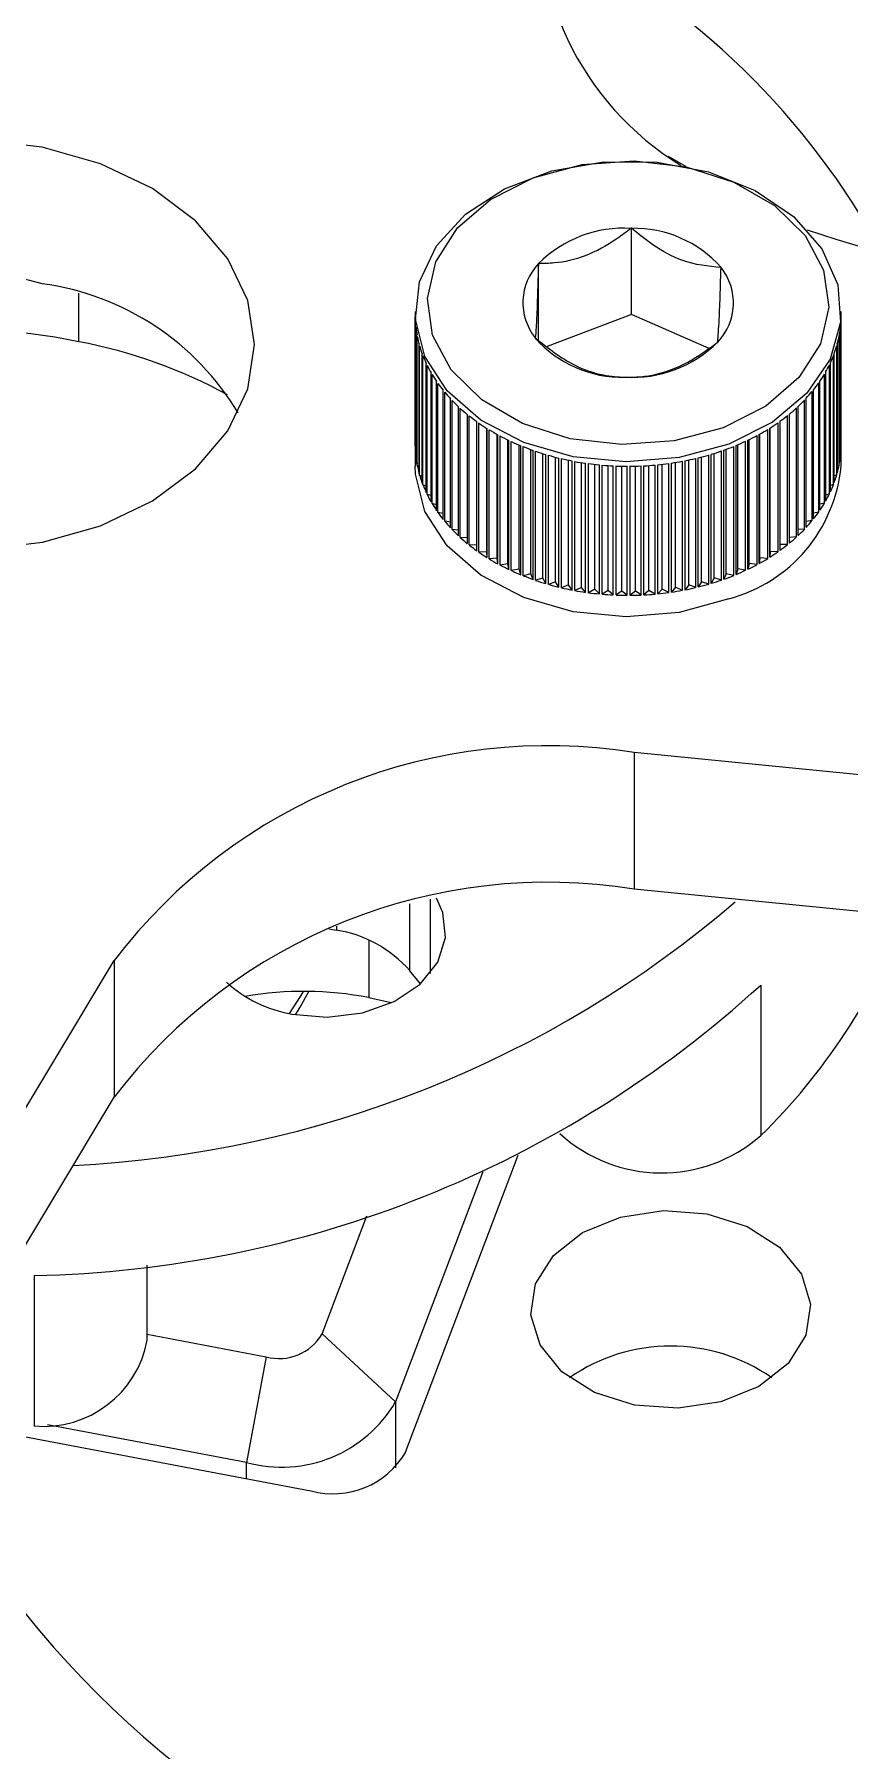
# Model space of a CAD drawing. Header units: inches. Extents: x -3.35 to 3.35, y -2.74 to 2.65.
# Drawn here: x 0.045 to 0.573, y -0.428 to 0.683 of the extents above; entities that cross this region are included whole.
import ezdxf

# ---------------------------------------------------------------- set-up
doc = ezdxf.new("R2010")
doc.units = ezdxf.units.IN
doc.header["$MEASUREMENT"] = 0

msp = doc.modelspace()

# ---------------------------------------------------------------- linework, layer by layer
at = {"color": 7, "linetype": 'Continuous', "lineweight": 25}
for p, q in [((0.4666, 0.5974), (0.4554, 0.6039)), ((0.4313, 0.5017), (0.4313, 0.5574)), ((0.545, 0.5565), (0.5635, 0.5504)), ((0.5635, 0.5504), (0.7894, 0.4826)), ((0.3712, 0.4849), (0.3712, 0.5346)), ((0.0738, 0.484), (0.0738, 0.5155)), ((0.2914, 0.5036), (0.2914, 0.4034)), ((0.2914, 0.4165), (0.2914, 0.5)), ((0.4313, 0.5017), (0.3769, 0.481)), ((0.4816, 0.4797), (0.4313, 0.5017)), ((0.567, 0.4034), (0.567, 0.5036)), ((0.567, 0.4169), (0.567, 0.5004)), ((0.2917, 0.4114), (0.2917, 0.4949)), ((0.2918, 0.4101), (0.2918, 0.4936)), ((0.566, 0.4054), (0.566, 0.4889)), ((0.5667, 0.4105), (0.5667, 0.494)), ((0.5668, 0.4118), (0.5668, 0.4953)), ((0.2925, 0.4051), (0.2925, 0.4886)), ((0.2928, 0.4038), (0.2928, 0.4873)), ((0.2939, 0.3988), (0.2939, 0.4823)), ((0.2943, 0.3975), (0.2943, 0.481)), ((0.5642, 0.3979), (0.5642, 0.4814)), ((0.5646, 0.3991), (0.5646, 0.4826)), ((0.5657, 0.4042), (0.5657, 0.4877)), ((0.2959, 0.3925), (0.2959, 0.4761)), ((0.2964, 0.3913), (0.2964, 0.4748)), ((0.2985, 0.3864), (0.2985, 0.47)), ((0.2991, 0.3852), (0.2991, 0.4687)), ((0.5595, 0.3856), (0.5595, 0.4691)), ((0.5601, 0.3868), (0.5601, 0.4703)), ((0.5621, 0.3917), (0.5621, 0.4752)), ((0.5626, 0.3929), (0.5626, 0.4764)), ((0.3017, 0.3805), (0.3017, 0.464)), ((0.3024, 0.3793), (0.3024, 0.4628)), ((0.3053, 0.3746), (0.3053, 0.4582)), ((0.3061, 0.3735), (0.3061, 0.457)), ((0.5525, 0.3738), (0.5525, 0.4573)), ((0.5533, 0.375), (0.5533, 0.4585)), ((0.5563, 0.3796), (0.5563, 0.4631)), ((0.557, 0.3808), (0.557, 0.4643)), ((0.3096, 0.369), (0.3096, 0.4525)), ((0.3105, 0.3679), (0.3105, 0.4514)), ((0.3143, 0.3636), (0.3143, 0.4471)), ((0.3153, 0.3625), (0.3153, 0.446)), ((0.5434, 0.3628), (0.5434, 0.4463)), ((0.5444, 0.3639), (0.5444, 0.4474)), ((0.5482, 0.3682), (0.5482, 0.4517)), ((0.5491, 0.3693), (0.5491, 0.4528)), ((0.3195, 0.3584), (0.3195, 0.4419)), ((0.3206, 0.3574), (0.3206, 0.4409)), ((0.3252, 0.3534), (0.3252, 0.4369)), ((0.3264, 0.3525), (0.3264, 0.436)), ((0.5324, 0.3527), (0.5324, 0.4363)), ((0.5336, 0.3537), (0.5336, 0.4372)), ((0.5381, 0.3577), (0.5381, 0.4412)), ((0.5392, 0.3587), (0.5392, 0.4422)), ((0.3313, 0.3487), (0.3313, 0.4323)), ((0.3326, 0.3478), (0.3326, 0.4314)), ((0.3378, 0.348), (0.3378, 0.4279)), ((0.3379, 0.3444), (0.3379, 0.4279)), ((0.3392, 0.3435), (0.3392, 0.427)), ((0.3444, 0.344), (0.3444, 0.4241)), ((0.3448, 0.3403), (0.3448, 0.4238)), ((0.3463, 0.3395), (0.3463, 0.423)), ((0.5126, 0.3398), (0.5126, 0.4233)), ((0.514, 0.3405), (0.514, 0.424)), ((0.5144, 0.3442), (0.5144, 0.4243)), ((0.5196, 0.3438), (0.5196, 0.4273)), ((0.5209, 0.3446), (0.5209, 0.4281)), ((0.521, 0.3483), (0.521, 0.4282)), ((0.5262, 0.3481), (0.5262, 0.4316)), ((0.5275, 0.349), (0.5275, 0.4325)), ((0.2917, 0.4163), (0.2914, 0.4165)), ((0.3514, 0.3402), (0.3514, 0.4204)), ((0.3521, 0.3366), (0.3521, 0.4201)), ((0.3536, 0.3359), (0.3536, 0.4194)), ((0.3587, 0.3368), (0.3587, 0.4171)), ((0.3598, 0.3332), (0.3598, 0.4167)), ((0.3613, 0.3325), (0.3613, 0.4161)), ((0.3663, 0.3337), (0.3663, 0.4142)), ((0.3677, 0.3301), (0.3677, 0.4137)), ((0.3693, 0.3296), (0.3693, 0.4131)), ((0.3741, 0.3309), (0.3741, 0.4115)), ((0.3759, 0.3275), (0.3759, 0.411)), ((0.483, 0.3276), (0.483, 0.4111)), ((0.4848, 0.3311), (0.4848, 0.4117)), ((0.4896, 0.3297), (0.4896, 0.4133)), ((0.4912, 0.3303), (0.4912, 0.4138)), ((0.4926, 0.3338), (0.4926, 0.4143)), ((0.4976, 0.3327), (0.4976, 0.4162)), ((0.4991, 0.3334), (0.4991, 0.4169)), ((0.5002, 0.337), (0.5002, 0.4173)), ((0.5052, 0.3361), (0.5052, 0.4196)), ((0.5067, 0.3368), (0.5067, 0.4203)), ((0.5075, 0.3404), (0.5075, 0.4207)), ((0.567, 0.4169), (0.5668, 0.4167)), ((0.2925, 0.4097), (0.2918, 0.4101)), ((0.2939, 0.4032), (0.2928, 0.4038)), ((0.3776, 0.327), (0.3776, 0.4105)), ((0.3822, 0.3286), (0.3822, 0.4092)), ((0.3843, 0.3252), (0.3843, 0.4087)), ((0.386, 0.3248), (0.386, 0.4083)), ((0.3906, 0.3266), (0.3906, 0.4073)), ((0.3929, 0.3233), (0.3929, 0.4068)), ((0.3947, 0.323), (0.3947, 0.4065)), ((0.399, 0.325), (0.399, 0.4058)), ((0.4017, 0.3219), (0.4017, 0.4054)), ((0.4035, 0.3216), (0.4035, 0.4051)), ((0.4076, 0.3238), (0.4076, 0.4046)), ((0.4106, 0.3208), (0.4106, 0.4043)), ((0.4124, 0.3206), (0.4124, 0.4041)), ((0.4163, 0.323), (0.4163, 0.4038)), ((0.4196, 0.3201), (0.4196, 0.4036)), ((0.4214, 0.3201), (0.4214, 0.4036)), ((0.4251, 0.3226), (0.4251, 0.4035)), ((0.4286, 0.3199), (0.4286, 0.4034)), ((0.4304, 0.3199), (0.4304, 0.4034)), ((0.4339, 0.3226), (0.4339, 0.4035)), ((0.4376, 0.3201), (0.4376, 0.4036)), ((0.4394, 0.3202), (0.4394, 0.4037)), ((0.4426, 0.323), (0.4426, 0.4039)), ((0.4466, 0.3207), (0.4466, 0.4042)), ((0.4484, 0.3208), (0.4484, 0.4044)), ((0.4513, 0.3239), (0.4513, 0.4047)), ((0.4555, 0.3217), (0.4555, 0.4052)), ((0.4572, 0.3219), (0.4572, 0.4054)), ((0.4599, 0.3251), (0.4599, 0.4059)), ((0.4643, 0.3231), (0.4643, 0.4066)), ((0.466, 0.3234), (0.466, 0.4069)), ((0.4684, 0.3267), (0.4684, 0.4074)), ((0.4729, 0.3249), (0.4729, 0.4084)), ((0.4746, 0.3253), (0.4746, 0.4088)), ((0.4767, 0.3287), (0.4767, 0.4094)), ((0.4814, 0.3271), (0.4814, 0.4107)), ((0.5657, 0.4042), (0.5646, 0.4036)), ((0.5667, 0.4105), (0.566, 0.4101)), ((0.2959, 0.3968), (0.2943, 0.3975)), ((0.2985, 0.3906), (0.2964, 0.3913)), ((0.5621, 0.3917), (0.5601, 0.3909)), ((0.5642, 0.3979), (0.5626, 0.3972)), ((0.3017, 0.3845), (0.2991, 0.3852)), ((0.3053, 0.3785), (0.3024, 0.3793)), ((0.5563, 0.3796), (0.5533, 0.3789)), ((0.5595, 0.3856), (0.557, 0.3848)), ((0.3096, 0.3728), (0.3061, 0.3735)), ((0.3143, 0.3673), (0.3105, 0.3679)), ((0.5482, 0.3682), (0.5444, 0.3676)), ((0.5525, 0.3738), (0.5491, 0.3731)), ((0.3195, 0.3621), (0.3153, 0.3625)), ((0.3252, 0.3571), (0.3206, 0.3574)), ((0.5381, 0.3577), (0.5336, 0.3574)), ((0.5434, 0.3628), (0.5392, 0.3624)), ((0.3313, 0.3524), (0.3264, 0.3525)), ((0.3378, 0.348), (0.3326, 0.3478)), ((0.3379, 0.3444), (0.3378, 0.348)), ((0.521, 0.3483), (0.5209, 0.3446)), ((0.5262, 0.3481), (0.521, 0.3483)), ((0.5324, 0.3527), (0.5275, 0.3527)), ((0.3444, 0.344), (0.3392, 0.3435)), ((0.3448, 0.3403), (0.3444, 0.344)), ((0.3514, 0.3402), (0.3463, 0.3395)), ((0.3521, 0.3366), (0.3514, 0.3402)), ((0.3587, 0.3368), (0.3536, 0.3359)), ((0.3598, 0.3332), (0.3587, 0.3368)), ((0.3663, 0.3337), (0.3613, 0.3325)), ((0.3677, 0.3301), (0.3663, 0.3337)), ((0.4926, 0.3338), (0.4912, 0.3303)), ((0.4976, 0.3327), (0.4926, 0.3338)), ((0.5002, 0.337), (0.4991, 0.3334)), ((0.5052, 0.3361), (0.5002, 0.337)), ((0.5075, 0.3404), (0.5067, 0.3368)), ((0.5126, 0.3398), (0.5075, 0.3404)), ((0.5144, 0.3442), (0.514, 0.3405)), ((0.5196, 0.3438), (0.5144, 0.3442)), ((0.3741, 0.3309), (0.3693, 0.3296)), ((0.3759, 0.3275), (0.3741, 0.3309)), ((0.3822, 0.3286), (0.3776, 0.327)), ((0.3843, 0.3252), (0.3822, 0.3286)), ((0.3906, 0.3266), (0.386, 0.3248)), ((0.3929, 0.3233), (0.3906, 0.3266)), ((0.399, 0.325), (0.3947, 0.323)), ((0.4017, 0.3219), (0.399, 0.325)), ((0.4076, 0.3238), (0.4035, 0.3216)), ((0.4106, 0.3208), (0.4076, 0.3238)), ((0.4163, 0.323), (0.4124, 0.3206)), ((0.4196, 0.3201), (0.4163, 0.323)), ((0.4251, 0.3226), (0.4214, 0.3201)), ((0.4286, 0.3199), (0.4251, 0.3226)), ((0.4339, 0.3226), (0.4304, 0.3199)), ((0.4376, 0.3201), (0.4339, 0.3226)), ((0.4426, 0.323), (0.4394, 0.3202)), ((0.4466, 0.3207), (0.4426, 0.323)), ((0.4513, 0.3239), (0.4484, 0.3208)), ((0.4555, 0.3217), (0.4513, 0.3239)), ((0.4599, 0.3251), (0.4572, 0.3219)), ((0.4643, 0.3231), (0.4599, 0.3251)), ((0.4684, 0.3267), (0.466, 0.3234)), ((0.4729, 0.3249), (0.4684, 0.3267)), ((0.4767, 0.3287), (0.4746, 0.3253)), ((0.4814, 0.3271), (0.4767, 0.3287)), ((0.4848, 0.3311), (0.483, 0.3276)), ((0.4896, 0.3297), (0.4848, 0.3311)), ((0.8021, 0.1815), (0.4331, 0.2182)), ((0.4331, 0.2182), (0.4331, 0.1298)), ((0.3011, 0.1232), (0.3011, 0.0752)), ((0.8021, 0.0931), (0.4331, 0.1298)), ((0.2878, 0.1203), (0.2878, 0.077)), ((0.2356, 0.1041), (0.2404, 0.1033)), ((0.2404, 0.1059), (0.2404, 0.1033)), ((0.2614, 0.0967), (0.2614, 0.0595)), ((-0.0489, -0.1589), (0.0967, 0.0836)), ((0.0967, 0.0836), (0.0967, -0.0048)), ((0.2878, 0.077), (0.2947, 0.0684)), ((0.515, 0.0677), (0.515, -0.0297)), ((0.2759, 0.0561), (0.2614, 0.0595)), ((-0.0489, -0.2473), (0.0967, -0.0048)), ((0.2852, -0.2346), (0.358, -0.0424)), ((0.3351, -0.0531), (0.2787, -0.2019)), ((0.2312, -0.1581), (0.2602, -0.0816)), ((0.045, -0.2177), (0.045, -0.1203)), ((0.1181, -0.1622), (0.1181, -0.1135)), ((0.1181, -0.1583), (0.195, -0.1729)), ((0.2312, -0.1581), (0.2787, -0.2019)), ((0.195, -0.1729), (0.1823, -0.2413)), ((0.2787, -0.2019), (0.2787, -0.2448)), ((0.0089, -0.2188), (0.224, -0.2596)), ((0.1823, -0.2413), (0.0536, -0.2169)), ((0.1823, -0.2517), (0.1823, -0.2413))]:
    msp.add_line(p, q, dxfattribs=at)
at = {"color": 7, "linetype": 'Continuous', "lineweight": 25, "flags": 128}
for points in [[(0.0501, 0.6098), (0.0101, 0.6144), (-0.0304, 0.6129), (-0.0694, 0.6052), (-0.1053, 0.5918), (-0.1362, 0.5732), (-0.1607, 0.5504), (-0.1777, 0.5243), (-0.1864, 0.4963), (-0.1864, 0.4677), (-0.1777, 0.4397), (-0.1606, 0.4137), (-0.1361, 0.3908), (-0.1226, 0.3817)], [(-0.0173, 0.35), (0.0102, 0.3496), (0.0502, 0.3543), (0.0879, 0.3649), (0.1214, 0.381), (0.1493, 0.4018), (0.1702, 0.4264), (0.1831, 0.4536), (0.1875, 0.4821), (0.1831, 0.5106), (0.1702, 0.5377), (0.1492, 0.5623), (0.1214, 0.5831), (0.0878, 0.5992), (0.0501, 0.6098)], [(0.4944, 0.4178), (0.4622, 0.409), (0.4279, 0.4062), (0.3936, 0.4095), (0.3616, 0.4187), (0.3339, 0.4333), (0.3121, 0.4522), (0.2977, 0.4744), (0.2916, 0.4985), (0.2941, 0.5228), (0.3051, 0.546), (0.3239, 0.5665), (0.3493, 0.583), (0.3798, 0.5946), (0.4133, 0.6004), (0.4478, 0.6002), (0.4812, 0.5939), (0.5113, 0.5819), (0.5362, 0.565), (0.5545, 0.5442), (0.5648, 0.5209), (0.5666, 0.4966), (0.5598, 0.4726), (0.5448, 0.4506), (0.5225, 0.4319), (0.4944, 0.4178)], [(0.4907, 0.4283), (0.459, 0.4198), (0.4252, 0.4174), (0.3917, 0.4212), (0.3608, 0.4311), (0.3346, 0.4463), (0.3147, 0.4657), (0.3027, 0.4882), (0.2994, 0.512), (0.3048, 0.5357), (0.3188, 0.5576), (0.3402, 0.5761), (0.3677, 0.5901), (0.3995, 0.5986), (0.4332, 0.601), (0.4667, 0.5972), (0.4976, 0.5873), (0.5239, 0.5721), (0.5437, 0.5527), (0.5557, 0.5302), (0.5591, 0.5064), (0.5536, 0.4827), (0.5397, 0.4608), (0.5182, 0.4423), (0.4907, 0.4283)], [(0.4944, 0.3176), (0.4622, 0.3088), (0.4279, 0.306), (0.3936, 0.3093), (0.3616, 0.3185), (0.3339, 0.333), (0.3121, 0.352), (0.2977, 0.3742), (0.2916, 0.3982), (0.2914, 0.4034)], [(0.2116, 0.0489), (0.2345, 0.0469), (0.2573, 0.0497), (0.2779, 0.057), (0.2947, 0.0683), (0.3061, 0.0825), (0.3111, 0.0984), (0.3094, 0.1147), (0.3053, 0.124)], [(0.219, 0.0635), (0.2171, 0.0603), (0.2098, 0.0493)], [(0.214, 0.0485), (0.2171, 0.0534), (0.2227, 0.0635)], [(0.5442, -0.1588), (0.5327, -0.1771), (0.5137, -0.192), (0.4892, -0.202), (0.4615, -0.2062), (0.4333, -0.2041), (0.4074, -0.196), (0.3864, -0.1825), (0.3722, -0.1652), (0.3663, -0.1456), (0.3693, -0.1257), (0.3808, -0.1074), (0.3997, -0.0925), (0.4243, -0.0825), (0.452, -0.0783), (0.4802, -0.0804), (0.5061, -0.0886), (0.5271, -0.102), (0.5413, -0.1193), (0.5472, -0.1389), (0.5442, -0.1588)]]:
    msp.add_lwpolyline(points, dxfattribs=at)
at = {"color": 7, "linetype": 'Continuous', "lineweight": 25}
for centre, radius, start, end in [((0.5636, 0.7621), 0.1922, 172.1619, 238.6186), ((0.1576, 0.3045), 0.4963, 28.5024, 63.0516), ((0.4266, 0.4793), 0.0782, 86.5316, 135.0526), ((0.4331, 0.4825), 0.0749, 41.3615, 91.3486), ((0.3978, 0.5093), 0.0367, 136.4312, 218.5786), ((-0.0062, 0.3245), 0.2048, 74.0432, 146.3928), ((0.4606, 0.5091), 0.0367, 316.4312, 38.5786), ((0.027, 0.3486), 0.1744, 30.7968, 82.3716), ((0.3605, 0.5008), 0.069, 180.6877, 184.9249), ((0.498, 0.5008), 0.069, 355.3858, 359.6241), ((-0.0006, 0.1294), 0.3623, 78.1501, 117.8637), ((0.3614, 0.5009), 0.0699, 185.9837, 190.1841), ((0.4971, 0.5009), 0.0699, 350.123, 354.3265), ((0.0141, 0.1647), 0.3248, 61.3374, 79.4205), ((0.3631, 0.5013), 0.0717, 191.229, 195.3592), ((0.3657, 0.502), 0.0744, 196.3824, 200.4135), ((0.4253, 0.5359), 0.0749, 221.3615, 271.3486), ((0.4318, 0.5391), 0.0782, 266.5316, 315.0526), ((0.4929, 0.502), 0.0742, 339.8795, 343.9171), ((0.4954, 0.5012), 0.0716, 344.9418, 349.077), ((0.369, 0.5033), 0.0779, 201.4084, 205.3172), ((0.3729, 0.5052), 0.0823, 206.2787, 210.0486), ((0.4858, 0.505), 0.082, 330.2243, 334.0028), ((0.4897, 0.5032), 0.0777, 334.9663, 338.8829), ((0.3773, 0.5078), 0.0874, 210.9733, 214.594), ((0.3821, 0.5112), 0.0933, 215.4802, 218.9468), ((0.4766, 0.5109), 0.0929, 321.3036, 324.7793), ((0.4814, 0.5076), 0.0871, 325.6678, 329.2974), ((0.3872, 0.5153), 0.0998, 219.7941, 223.1071), ((0.3924, 0.5202), 0.107, 223.9161, 227.0797), ((0.4664, 0.5199), 0.1066, 313.1487, 316.3209), ((0.4715, 0.5151), 0.0994, 317.132, 320.454), ((0.3975, 0.5259), 0.1147, 227.8519, 230.873), ((0.4026, 0.5322), 0.1227, 231.6105, 234.4983), ((0.4561, 0.5318), 0.1222, 305.7103, 308.6056), ((0.4612, 0.5255), 0.1142, 309.3451, 312.3744), ((0.4073, 0.5389), 0.131, 235.2036, 237.9683), ((0.4118, 0.5461), 0.1394, 238.6442, 241.2969), ((0.4157, 0.5534), 0.1477, 241.9462, 244.4982), ((0.4429, 0.5529), 0.1472, 295.6867, 298.2443), ((0.4469, 0.5456), 0.1389, 298.895, 301.554), ((0.4513, 0.5385), 0.1305, 302.2315, 305.0032), ((0.3605, 0.4173), 0.069, 180.6877, 184.9249), ((0.4192, 0.5607), 0.1558, 245.1237, 247.5864), ((0.4221, 0.5679), 0.1635, 248.191, 250.5754), ((0.4244, 0.5747), 0.1707, 251.1619, 253.4789), ((0.4341, 0.5743), 0.1703, 286.6895, 289.0103), ((0.4365, 0.5675), 0.1631, 289.5977, 291.9864), ((0.4394, 0.5603), 0.1553, 292.5922, 295.0598), ((0.498, 0.4173), 0.069, 355.3858, 359.6241), ((0.3614, 0.4174), 0.0699, 185.9837, 190.1841), ((0.3631, 0.4178), 0.0717, 191.229, 195.3592), ((0.4263, 0.5809), 0.1772, 254.0499, 256.3101), ((0.4276, 0.5864), 0.1828, 256.8681, 259.0816), ((0.4284, 0.5909), 0.1875, 259.6293, 261.8059), ((0.4289, 0.5945), 0.1911, 262.3455, 264.4948), ((0.4292, 0.5969), 0.1935, 265.0288, 267.16), ((0.4292, 0.5981), 0.1947, 267.6907, 269.8131), ((0.4292, 0.5981), 0.1947, 270.3427, 272.4653), ((0.4293, 0.5968), 0.1934, 272.9961, 275.1282), ((0.4295, 0.5943), 0.1909, 275.6624, 277.8131), ((0.43, 0.5907), 0.1872, 278.3531, 280.5316), ((0.4309, 0.5861), 0.1825, 281.0798, 283.2957), ((0.4323, 0.5805), 0.1768, 283.8545, 286.1177), ((0.469, 0.4127), 0.0984, 284.9515, 354.5995), ((0.4954, 0.4177), 0.0716, 344.9418, 349.077), ((0.4971, 0.4174), 0.0699, 350.123, 354.3265), ((0.3657, 0.4185), 0.0744, 196.3824, 200.4135), ((0.369, 0.4198), 0.0779, 201.4084, 205.3172), ((0.4897, 0.4197), 0.0777, 334.9663, 338.8829), ((0.4929, 0.4184), 0.0742, 339.8795, 343.9171), ((0.3729, 0.4216), 0.0823, 206.2787, 210.0486), ((0.3773, 0.4243), 0.0874, 210.9733, 214.594), ((0.4814, 0.4241), 0.0871, 325.6678, 329.2974), ((0.4858, 0.4215), 0.082, 330.2243, 334.0028), ((0.3821, 0.4276), 0.0933, 215.4802, 218.9468), ((0.3872, 0.4318), 0.0998, 219.7941, 223.1071), ((0.4715, 0.4315), 0.0994, 317.132, 320.454), ((0.4766, 0.4274), 0.0929, 321.3036, 324.7793), ((0.3924, 0.4367), 0.107, 223.9161, 227.0797), ((0.3975, 0.4424), 0.1147, 227.8519, 230.873), ((0.4612, 0.442), 0.1142, 309.3451, 312.3744), ((0.4664, 0.4364), 0.1066, 313.1487, 316.3209), ((0.4026, 0.4486), 0.1227, 231.6105, 234.4983), ((0.4073, 0.4554), 0.131, 235.2036, 237.9683), ((0.4513, 0.455), 0.1305, 302.2315, 305.0032), ((0.4561, 0.4483), 0.1222, 305.7103, 308.6056), ((0.4118, 0.4625), 0.1394, 238.6442, 241.2969), ((0.4157, 0.4699), 0.1477, 241.9462, 244.4982), ((0.4192, 0.4772), 0.1558, 245.1237, 247.5864), ((0.4394, 0.4768), 0.1553, 292.5922, 295.0598), ((0.4429, 0.4694), 0.1472, 295.6867, 298.2443), ((0.4469, 0.4621), 0.1389, 298.895, 301.554), ((0.4221, 0.4844), 0.1635, 248.191, 250.5754), ((0.4244, 0.4911), 0.1707, 251.1619, 253.4789), ((0.4263, 0.4974), 0.1772, 254.0499, 256.3101), ((0.4276, 0.5028), 0.1828, 256.8681, 259.0816), ((0.4284, 0.5074), 0.1875, 259.6293, 261.8059), ((0.43, 0.5072), 0.1872, 278.3531, 280.5316), ((0.4309, 0.5025), 0.1825, 281.0798, 283.2957), ((0.4323, 0.497), 0.1768, 283.8545, 286.1177), ((0.4341, 0.4908), 0.1703, 286.6895, 289.0103), ((0.4365, 0.4839), 0.1631, 289.5977, 291.9864), ((0.4289, 0.511), 0.1911, 262.3455, 264.4948), ((0.4292, 0.5134), 0.1935, 265.0288, 267.16), ((0.4292, 0.5146), 0.1947, 267.6907, 269.8131), ((0.4292, 0.5146), 0.1947, 270.3427, 272.4653), ((0.4293, 0.5133), 0.1934, 272.9961, 275.1282), ((0.4295, 0.5108), 0.1909, 275.6624, 277.8131), ((0.3773, -0.1302), 0.3528, 80.901, 142.7004), ((0.3773, -0.2186), 0.3528, 80.901, 142.7004), ((0.0359, 0.6602), 0.71, 272.7607, 310.6543), ((0.2342, 0.2571), 0.4014, 314.3992, 338.863), ((0.2276, 0.0241), 0.0802, 41.3007, 80.854), ((0.0307, 0.5969), 0.7173, 271.1397, 312.4617), ((0.2264, 0.1331), 0.0855, 228.0443, 260.0213), ((0.2193, -0.1568), 0.2204, 78.9835, 99.8921), ((0.4507, 0.0435), 0.0974, 227.6047, 311.3037), ((0.0509, -0.1496), 0.0683, 265.0161, 349.424), ((0.2035, -0.142), 0.032, 254.5959, 329.8195), ((0.4567, -0.2806), 0.1147, 55.1761, 124.8239), ((0.205, -0.159), 0.0853, 254.5959, 329.8195), ((0.5309, 0.0555), 0.6304, 206.2429, 246.3682), ((0.2384, -0.2073), 0.0542, 254.5959, 329.8195)]:
    msp.add_arc(centre, radius, start, end, dxfattribs=at)
for points, knots in [([(0.4313, 0.5574), (0.4282, 0.5551), (0.4188, 0.548), (0.4017, 0.5386), (0.3841, 0.5347), (0.3746, 0.5346), (0.3712, 0.5346)], [0, 0, 0, 0, 0.162868, 0.497343, 0.820418, 1, 1, 1, 1]), ([(0.4893, 0.532), (0.481, 0.5328), (0.4668, 0.5341), (0.4461, 0.5453), (0.4359, 0.5537), (0.4313, 0.5574)], [0, 0, 0, 0, 0.439117, 0.751367, 1, 1, 1, 1]), ([(0.3712, 0.5346), (0.3709, 0.5248), (0.3704, 0.5081), (0.3697, 0.4931), (0.3693, 0.4885), (0.3691, 0.4864)], [0, 0, 0, 0, 0.4391165, 0.7513669, 1, 1, 1, 1]), ([(0.4872, 0.4838), (0.4875, 0.4879), (0.488, 0.4948), (0.4888, 0.5141), (0.4891, 0.5265), (0.4893, 0.532)], [0, 0, 0, 0, 0.439117, 0.751367, 1, 1, 1, 1]), ([(0.3691, 0.4864), (0.3774, 0.4799), (0.3916, 0.4688), (0.4123, 0.4619), (0.4226, 0.4613), (0.4271, 0.461)], [0, 0, 0, 0, 0.439117, 0.751367, 1, 1, 1, 1]), ([(0.4271, 0.461), (0.4305, 0.461), (0.44, 0.4611), (0.4576, 0.465), (0.4747, 0.4744), (0.4841, 0.4815), (0.4872, 0.4838)], [0, 0, 0, 0, 0.179582, 0.502657, 0.837132, 1, 1, 1, 1])]:
    msp.add_open_spline(points, degree=3, knots=knots, dxfattribs=at)

doc.saveas('drawing.dxf')
